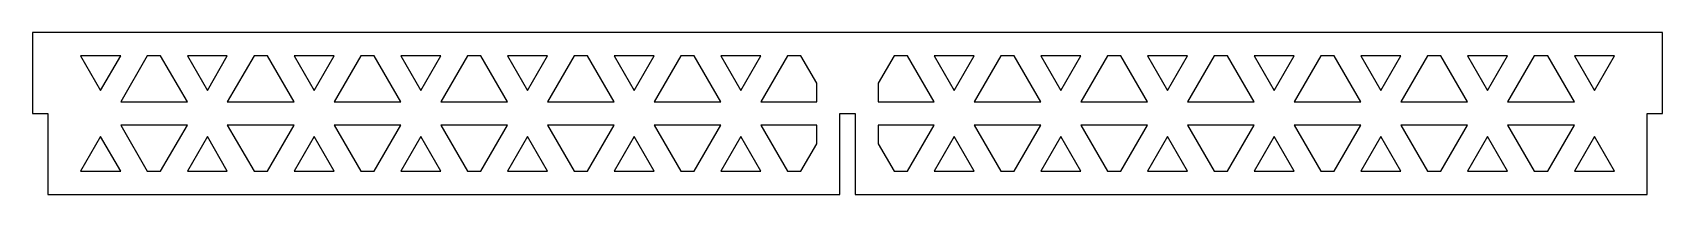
# Model space of a CAD drawing. Header units: inches. Extents: x 0 to 212, y 0 to 21.
import ezdxf

# ---------------------------------------------------------------- set-up
doc = ezdxf.new("R2010")
doc.units = ezdxf.units.IN
doc.header["$MEASUREMENT"] = 0

msp = doc.modelspace()

# ---------------------------------------------------------------- linework, layer by layer
msp.add_lwpolyline([(106.83, 0), (209.67, 0), (209.67, 10.5), (211.67, 10.5), (211.67, 21), (0, 21), (0, 10.5), (2, 10.5), (2, 0), (104.83, 0), (104.83, 10.5), (106.83, 10.5)], close=True)
for points in [[(6.24, 18), (8.84, 13.5), (11.44, 18)], [(11.44, 18), (6.24, 18)], [(14.9, 18), (11.44, 12), (20.1, 12), (16.63, 18)], [(16.63, 18), (14.9, 18)], [(20.1, 18), (22.7, 13.5), (25.29, 18)], [(25.29, 18), (20.1, 18)], [(28.76, 18), (25.29, 12), (33.95, 12), (30.49, 18)], [(30.49, 18), (28.76, 18)], [(33.95, 18), (36.55, 13.5), (39.15, 18)], [(39.15, 18), (33.95, 18)], [(42.61, 18), (39.15, 12), (47.81, 12), (44.35, 18)], [(44.35, 18), (42.61, 18)], [(47.81, 18), (50.41, 13.5), (53.01, 18)], [(53.01, 18), (47.81, 18)], [(56.47, 18), (53.01, 12), (61.67, 12), (58.2, 18)], [(58.2, 18), (56.47, 18)], [(61.67, 18), (64.26, 13.5), (66.86, 18)], [(66.86, 18), (61.67, 18)], [(70.33, 18), (66.86, 12), (75.52, 12), (72.06, 18)], [(72.06, 18), (70.33, 18)], [(75.52, 18), (78.12, 13.5), (80.72, 18)], [(80.72, 18), (75.52, 18)], [(84.18, 18), (80.72, 12), (89.38, 12), (85.91, 18)], [(85.91, 18), (84.18, 18)], [(89.38, 18), (91.98, 13.5), (94.58, 18)], [(94.58, 18), (89.38, 18)], [(98.04, 18), (94.58, 12), (101.83, 12)], [(99.77, 18), (98.04, 18)], [(101.83, 14.43), (99.77, 18)], [(111.9, 18), (109.83, 14.43)], [(109.83, 12), (117.09, 12), (113.63, 18)], [(113.63, 18), (111.9, 18)], [(117.09, 18), (119.69, 13.5), (122.29, 18)], [(122.29, 18), (117.09, 18)], [(125.75, 18), (122.29, 12), (130.95, 12), (127.48, 18)], [(127.48, 18), (125.75, 18)], [(130.95, 18), (133.55, 13.5), (136.14, 18)], [(136.14, 18), (130.95, 18)], [(139.61, 18), (136.14, 12), (144.8, 12), (141.34, 18)], [(141.34, 18), (139.61, 18)], [(144.8, 18), (147.4, 13.5), (150, 18)], [(150, 18), (144.8, 18)], [(153.46, 18), (150, 12), (158.66, 12), (155.2, 18)], [(155.2, 18), (153.46, 18)], [(158.66, 18), (161.26, 13.5), (163.86, 18)], [(163.86, 18), (158.66, 18)], [(167.32, 18), (163.86, 12), (172.52, 12), (169.05, 18)], [(169.05, 18), (167.32, 18)], [(172.52, 18), (175.12, 13.5), (177.71, 18)], [(177.71, 18), (172.52, 18)], [(181.18, 18), (177.71, 12), (186.37, 12), (182.91, 18)], [(182.91, 18), (181.18, 18)], [(186.37, 18), (188.97, 13.5), (191.57, 18)], [(191.57, 18), (186.37, 18)], [(195.03, 18), (191.57, 12), (200.23, 12), (196.77, 18)], [(196.77, 18), (195.03, 18)], [(200.23, 18), (202.83, 13.5), (205.43, 18)], [(205.43, 18), (200.23, 18)], [(101.83, 12), (101.83, 14.43)], [(109.83, 14.43), (109.83, 12)], [(16.63, 3), (20.1, 9), (11.44, 9), (14.9, 3)], [(30.49, 3), (33.95, 9), (25.29, 9), (28.76, 3)], [(44.35, 3), (47.81, 9), (39.15, 9), (42.61, 3)], [(58.2, 3), (61.67, 9), (53.01, 9), (56.47, 3)], [(72.06, 3), (75.52, 9), (66.86, 9), (70.33, 3)], [(85.91, 3), (89.38, 9), (80.72, 9), (84.18, 3)], [(101.83, 9), (94.58, 9), (98.04, 3)], [(101.83, 6.57), (101.83, 9)], [(109.83, 9), (109.83, 6.57)], [(113.63, 3), (117.09, 9), (109.83, 9)], [(127.48, 3), (130.95, 9), (122.29, 9), (125.75, 3)], [(141.34, 3), (144.8, 9), (136.14, 9), (139.61, 3)], [(155.2, 3), (158.66, 9), (150, 9), (153.46, 3)], [(169.05, 3), (172.52, 9), (163.86, 9), (167.32, 3)], [(182.91, 3), (186.37, 9), (177.71, 9), (181.18, 3)], [(196.77, 3), (200.23, 9), (191.57, 9), (195.03, 3)], [(11.44, 3), (8.84, 7.5), (6.24, 3)], [(25.29, 3), (22.7, 7.5), (20.1, 3)], [(39.15, 3), (36.55, 7.5), (33.95, 3)], [(53.01, 3), (50.41, 7.5), (47.81, 3)], [(66.86, 3), (64.26, 7.5), (61.67, 3)], [(80.72, 3), (78.12, 7.5), (75.52, 3)], [(94.58, 3), (91.98, 7.5), (89.38, 3)], [(99.77, 3), (101.83, 6.57)], [(109.83, 6.57), (111.9, 3)], [(122.29, 3), (119.69, 7.5), (117.09, 3)], [(136.14, 3), (133.55, 7.5), (130.95, 3)], [(150, 3), (147.4, 7.5), (144.8, 3)], [(163.86, 3), (161.26, 7.5), (158.66, 3)], [(177.71, 3), (175.12, 7.5), (172.52, 3)], [(191.57, 3), (188.97, 7.5), (186.37, 3)], [(205.43, 3), (202.83, 7.5), (200.23, 3)], [(6.24, 3), (11.44, 3)], [(14.9, 3), (16.63, 3)], [(20.1, 3), (25.29, 3)], [(28.76, 3), (30.49, 3)], [(33.95, 3), (39.15, 3)], [(42.61, 3), (44.35, 3)], [(47.81, 3), (53.01, 3)], [(56.47, 3), (58.2, 3)], [(61.67, 3), (66.86, 3)], [(70.33, 3), (72.06, 3)], [(75.52, 3), (80.72, 3)], [(84.18, 3), (85.91, 3)], [(89.38, 3), (94.58, 3)], [(98.04, 3), (99.77, 3)], [(111.9, 3), (113.63, 3)], [(117.09, 3), (122.29, 3)], [(125.75, 3), (127.48, 3)], [(130.95, 3), (136.14, 3)], [(139.61, 3), (141.34, 3)], [(144.8, 3), (150, 3)], [(153.46, 3), (155.2, 3)], [(158.66, 3), (163.86, 3)], [(167.32, 3), (169.05, 3)], [(172.52, 3), (177.71, 3)], [(181.18, 3), (182.91, 3)], [(186.37, 3), (191.57, 3)], [(195.03, 3), (196.77, 3)], [(200.23, 3), (205.43, 3)]]:
    msp.add_lwpolyline(points)

doc.saveas('drawing.dxf')
